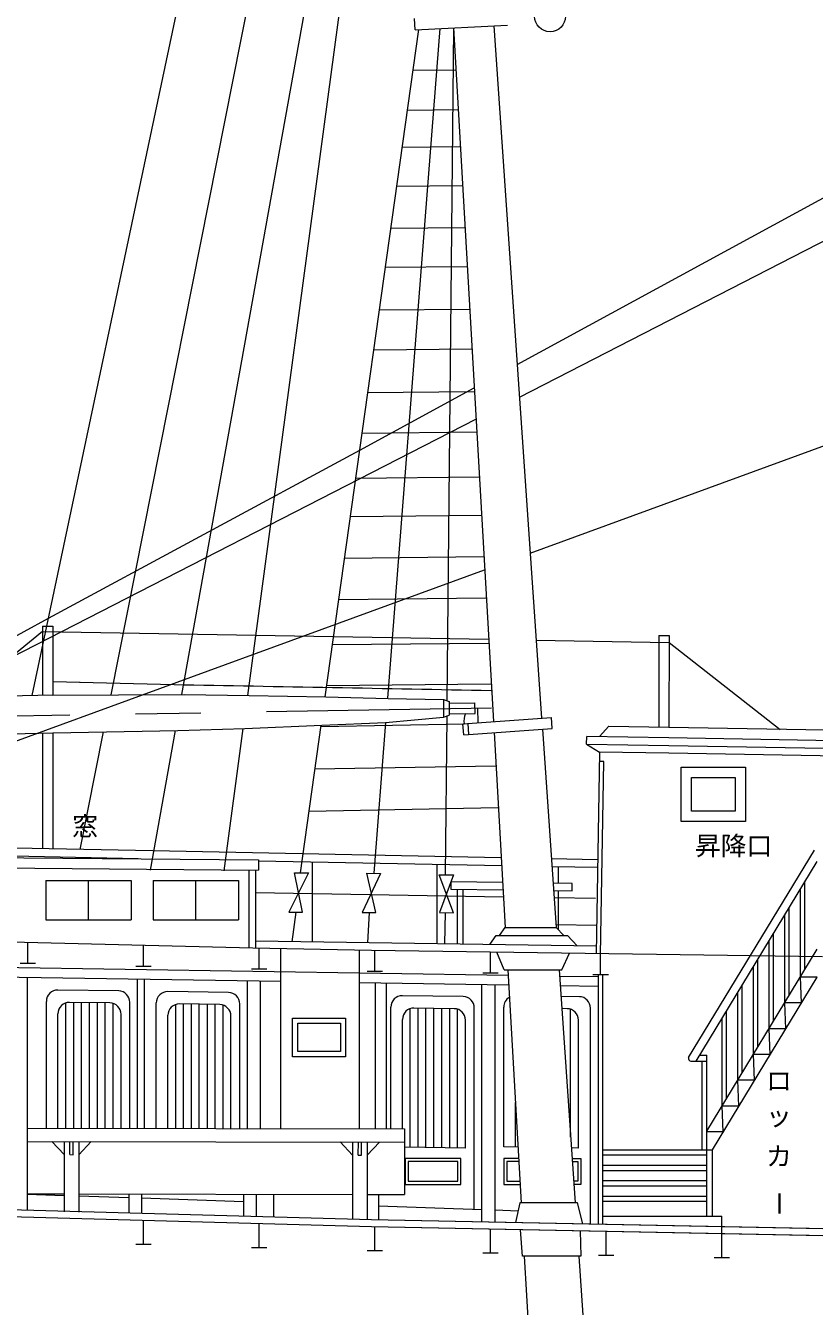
# Model space of a CAD drawing. Units: millimetres, scale not verified. Extents: x -51052 to 51048, y -29700 to 29700.
# Drawn here: x -32104 to -24456, y -15323 to -2903 of the extents above; entities that cross this region are included whole.
import ezdxf
from ezdxf.enums import TextEntityAlignment as Align

# ---------------------------------------------------------------- set-up
doc = ezdxf.new("R2010")
doc.units = ezdxf.units.MM
doc.header["$LTSCALE"] = 100
doc.linetypes.add('USER1', pattern=[50.8, 31.75, -6.35, 6.35, -6.35])
doc.layers.add('0-3_keijou', color=7, linetype='Continuous', lineweight=18)
doc.layers.add('0-6_center', color=7, linetype='USER1', lineweight=18)
doc.layers.add('0-5_text', color=7, linetype='Continuous')
doc.styles.add('ＭＳ ゴシック', font='')
doc.styles.get('ＭＳ ゴシック').set_extended_font_data('MS Gothic')

msp = doc.modelspace()

# ---------------------------------------------------------------- linework, layer by layer
at = {"layer": '0-3_keijou'}
for p, q in [((-27316.4, -6504.5), (-10414.8, 2160.6)), ((-27211.9, -8018), (-9242.7, -1448.7)), ((-32041.3, -9398.1), (-30543.7, -2314.7)), ((-29895.7, -2428.2), (-31279.4, -9392.7)), ((-30588.5, -9389.4), (-29352.9, -2514.8)), ((-29035.1, -2561.9), (-29953.9, -9399.6)), ((-28326.7, -2943.6), (-28332.1, -2833.7)), ((-29201, -9411.8), (-28293.2, -2942)), ((-28088.4, -2931.9), (-28596.5, -9426.3)), ((-28326.7, -2943.6), (-27431.8, -2899.6)), ((-27956.6, -2925.4), (-28019.3, -9450.3)), ((-27956.6, -2925.4), (-27568.6, -9651.9)), ((-27565, -2906.1), (-27101.3, -9618)), ((-28348.1, -3333.2), (-27933.2, -3334.5)), ((-28402.6, -3721.8), (-27911.4, -3716.8)), ((-28453.2, -4082.3), (-27890.9, -4076.6)), ((-28506, -4458.9), (-27869.5, -4452.4)), ((-28563.4, -4867.5), (-27846.3, -4860.2)), ((-28616.5, -5246), (-27824.8, -5238)), ((-28674.7, -5660.6), (-27801.2, -5651.8)), ((-28728.9, -6047.2), (-27779.2, -6037.6)), ((-28786.8, -6459.8), (-27755.7, -6449.4)), ((-33000.3, -9418.4), (-27737.7, -6720.5)), ((-28842.2, -6854.4), (-27733.3, -6843.1)), ((-28903.3, -7290), (-27708.5, -7277.9)), ((-28955.6, -7662.6), (-27687.3, -7649.7)), ((-29012.2, -8066.2), (-27664.4, -8052.5)), ((-35356, -10995.3), (-27653.6, -8179.4)), ((-29068.5, -8467.8), (-27641.5, -8453.3)), ((-31939.1, -8777.5), (-32720.6, -9412.5)), ((-31939.1, -8726.7), (-31939.1, -9395.9)), ((-31939.1, -8777.5), (-27614.7, -8854)), ((-25964.6, -8818.1), (-25966.1, -9707.7)), ((-29130, -8905.4), (-27616.6, -8890.1)), ((-27153.5, -8862.1), (-25866, -8884.9)), ((-25866, -8884.9), (-24787.8, -9728)), ((-31576.7, -9273.9), (-31840.5, -9266.7)), ((-30664.9, -9296.2), (-31580.3, -9273.8)), ((-29185.5, -9301), (-27594.1, -9284.9)), ((-28051.5, -9439.1), (-28051, -9439.1)), ((-28051, -9439.1), (-28051, -9610.1)), ((-28051, -9439.1), (-27996.2, -9458.5)), ((-27996.2, -9458.5), (-27996.2, -9590.6)), ((-27996.2, -9473.5), (-27747.9, -9469.3)), ((-27746.2, -9573.3), (-27747.9, -9469.3)), ((-27717.9, -9662.8), (-27720.3, -9520.9)), ((-29440.3, -11117.4), (-29239.4, -9685.3)), ((-29241.3, -9699.1), (-27853.4, -9672.6)), ((-28614.8, -9660.2), (-28729.3, -11122.9)), ((-28051, -9610.1), (-27996.2, -9590.6)), ((-28020.7, -9599.3), (-28035.5, -11137.1)), ((-27996.2, -9577.5), (-27746.2, -9573.3)), ((-27863.6, -9673.3), (-27006.6, -9611.2)), ((-27855.8, -9780.1), (-27863.6, -9673.3)), ((-27806, -9776.4), (-27813.7, -9669.7)), ((-26998.8, -9717.9), (-27006.6, -9611.2)), ((-35305.1, -9852.7), (-31840.5, -9761.1)), ((-31939.1, -9763.7), (-31939.1, -10884.3)), ((-31840.5, -9761.1), (-31840.5, -10886.2)), ((-31350.8, -9752.2), (-31577.1, -10891.3)), ((-30894.7, -11092.8), (-30651.3, -9738.7)), ((-29996.7, -9718.3), (-30182.3, -11099.9)), ((-27855.8, -9780.1), (-26998.8, -9717.9)), ((-27562.5, -9758.8), (-27453.5, -11648.9)), ((-27093.9, -9724.8), (-26961, -11648.9)), ((-26665.4, -9870.8), (-26664.1, -9795.4)), ((-26448.4, -9697.5), (-26539, -9797.6)), ((-26665.4, -9870.8), (-26538.4, -9948.2)), ((-26570.4, -11902.9), (-26536.8, -9948.2)), ((-26497, -10040.5), (-26538.4, -10039.8)), ((-26529.2, -11915.9), (-26497, -10040.5)), ((-29298.9, -10109.8), (-27548.7, -10081.4)), ((-29356.4, -10519.5), (-27525.8, -10483.7)), ((-30871.6, -10904.9), (-35893.9, -10808.2)), ((-31014.2, -10981.4), (-35842.7, -10887.1)), ((-27492.5, -10972.9), (-30871.6, -10904.9)), ((-25677.8, -12910.3), (-24456.5, -10898.9)), ((-27488, -11050.2), (-29847.3, -11004.2)), ((-29325, -11014), (-29325, -11789.4)), ((-28115.5, -11038.3), (-28115.5, -11806.6)), ((-26554.7, -10991.7), (-27007, -10982.6)), ((-25603.5, -12943.9), (-24429.1, -11009.9)), ((-34400.4, -11054), (-29847.3, -11091.1)), ((-29938.9, -11090.7), (-29938.9, -11848.1)), ((-29875.5, -11090.7), (-29875.5, -11848.1)), ((-26556.1, -11068.4), (-27001.7, -11059.7)), ((-26939.3, -11060.9), (-26939.3, -11219.7)), ((-31909.1, -11194.1), (-31080.9, -11194.1)), ((-31909.1, -11194.1), (-31909.1, -11574)), ((-31497.7, -11194.1), (-31497.7, -11574)), ((-31080.9, -11194.1), (-31080.9, -11574)), ((-30868.6, -11194.1), (-30040.4, -11194.1)), ((-30868.6, -11194.1), (-30868.6, -11574)), ((-30457.2, -11194.1), (-30457.2, -11574)), ((-30040.4, -11194.1), (-30040.4, -11574)), ((-27478.6, -11213.2), (-27981, -11207.2)), ((-27918.1, -11809.4), (-27918.1, -11279.1)), ((-27863.1, -11810.2), (-27863.1, -11279.7)), ((-26804.2, -11221.3), (-26990.7, -11219.1)), ((-26939.3, -11290.8), (-26939.3, -11671.5)), ((-24592.6, -12130.1), (-24592.6, -11279.2)), ((-24548.9, -12058.1), (-24548.9, -11207.2)), ((-29875.5, -11308.5), (-27470.7, -11349.8)), ((-26981.1, -11358.2), (-26578.4, -11365.2)), ((-29485.8, -11501), (-29522.5, -11786.2)), ((-28774.6, -11504.2), (-28790.1, -11796.8)), ((-28037.8, -11504.5), (-28043.9, -11807.6)), ((-24744.4, -12380.1), (-24744.4, -11529.2)), ((-24700.7, -12308.1), (-24700.7, -11457.2)), ((-31909.1, -11574), (-31080.9, -11574)), ((-30868.6, -11574), (-30040.4, -11574)), ((-27509.4, -11727.5), (-27453.5, -11648.9)), ((-27453.5, -11648.9), (-26961, -11648.9)), ((-26963.1, -11618.8), (-26565.6, -11625.6)), ((-26885.8, -11727.5), (-26961.1, -11648.7)), ((-29899.6, -11848.1), (-36860.3, -11679.6)), ((-32083.5, -11995.2), (-32083.5, -11795.2)), ((-26569.1, -11829), (-29875.5, -11781)), ((-26756.6, -11826.2), (-26851, -11727.5)), ((-24896.2, -12630.1), (-24896.2, -11779.2)), ((-24852.5, -12558.1), (-24852.5, -11707.2)), ((-30961.9, -12022.4), (-30961.9, -11822.4)), ((-28750.4, -11871.3), (-29899.6, -11848.1)), ((-29840.2, -12049.3), (-29840.2, -11849.3)), ((-29629.3, -13599.9), (-29629.3, -11852.2)), ((-28868.5, -13601.4), (-28868.5, -11867.6)), ((-24377.2, -11934.7), (-28750.4, -11871.3)), ((-28718.5, -12071.7), (-28718.5, -11871.7)), ((-27596.9, -12088), (-27596.9, -11888)), ((-27464.6, -12060.5), (-27535.6, -11888.9)), ((-26905.2, -12060.5), (-26830.7, -11899.1)), ((-26529.2, -12103.3), (-26529.2, -11916.1)), ((-25499.1, -13623), (-24428.6, -11860)), ((-27426.6, -12114.4), (-38237.1, -11943.7)), ((-32158.5, -11995.2), (-32008.5, -11995.2)), ((-31036.9, -12022.4), (-30886.9, -12022.4)), ((-25048, -12880.1), (-25048, -12029.2)), ((-25004.3, -12808.1), (-25004.3, -11957.2)), ((-29629.3, -12172.3), (-35633.5, -12077.5)), ((-32088.7, -12133.4), (-32088.7, -14390.1)), ((-31019.5, -13598.9), (-31019.5, -12150.3)), ((-30951.3, -13597.5), (-30951.3, -12151.4)), ((-29954, -13599.3), (-29954, -12167.1)), ((-29915.2, -12049.3), (-29765.2, -12049.3)), ((-29915.2, -12049.3), (-29765.2, -12049.3)), ((-29825.4, -13599.5), (-29825.4, -12169.2)), ((-28793.5, -12071.7), (-28643.5, -12071.7)), ((-27671.9, -12088), (-27521.9, -12088)), ((-27464.6, -12060.5), (-26905.2, -12060.5)), ((-27429.8, -12060.5), (-27299.5, -14318.8)), ((-26932.5, -12060.5), (-26776.5, -14318.8)), ((-26549.2, -12128.3), (-26928.3, -12122.3)), ((-26604.2, -12103.3), (-26454.2, -12103.3)), ((-26549.2, -14526.6), (-26549.2, -12103.3)), ((-26509.2, -14527.4), (-26509.2, -12103.3)), ((-24580.4, -12380.1), (-24592.6, -12130.1)), ((-31201.8, -12264.2), (-31791, -12254.9)), ((-30136.2, -12280), (-30725.5, -12270.7)), ((-27421.3, -12207.1), (-28868.5, -12184.3)), ((-28710.8, -13602.1), (-28710.8, -12186.8)), ((-28605.8, -13602.1), (-28605.8, -12188.4)), ((-27679.6, -14503.9), (-27679.6, -12203)), ((-27551, -14506.5), (-27551, -12205.1)), ((-26549.2, -12220.9), (-26921.9, -12215)), ((-25199.8, -13130.1), (-25199.8, -12279.2)), ((-25156.1, -13058.1), (-25156.1, -12207.2)), ((-31287.5, -12380.7), (-31678.5, -12374.5)), ((-31486.2, -13598), (-31486.2, -12377.6)), ((-31407.3, -13598.2), (-31407.3, -12378.8)), ((-31331.3, -13598.3), (-31331.3, -12380)), ((-31255.3, -13598.5), (-31255.3, -12386.1)), ((-31093.5, -13598.7), (-31093.5, -12374.2)), ((-30837.2, -13597.7), (-30837.2, -12380.7)), ((-30648.7, -13598), (-30648.7, -12395.7)), ((-30222, -12396.5), (-30612.9, -12390.3)), ((-30572.7, -13598.2), (-30572.7, -12391)), ((-30496.7, -13598.3), (-30496.7, -12392.2)), ((-30420.7, -13598.4), (-30420.7, -12393.4)), ((-30341.7, -13598.6), (-30341.7, -12394.6)), ((-30265.7, -13598.7), (-30265.7, -12395.8)), ((-30189.7, -13598.9), (-30189.7, -12401.9)), ((-30028, -13599.2), (-30028, -12390)), ((-28562.8, -13601.9), (-28562.8, -12419.9)), ((-27861.9, -12319.3), (-28451.1, -12310)), ((-27468.1, -13776.3), (-27468.1, -12419.9)), ((-26735.3, -12319.8), (-26914.8, -12316.9)), ((-24580.4, -12380.1), (-24744.4, -12380.1)), ((-24732.2, -12630.1), (-24744.4, -12380.1)), ((-31790.2, -13597.5), (-31790.2, -12484.5)), ((-31179.3, -13598.6), (-31179.3, -12490.7)), ((-30724.7, -13597.9), (-30724.7, -12500.3)), ((-30113.7, -13599), (-30113.7, -12506.5)), ((-28450.3, -13602.1), (-28450.3, -12539.6)), ((-28374.3, -13778.1), (-28374.3, -12435)), ((-27947.6, -12435.8), (-28338.6, -12429.6)), ((-28298.3, -13778.1), (-28298.3, -12430.2)), ((-28222.3, -13778.1), (-28222.3, -12431.4)), ((-28146.3, -13778.1), (-28146.3, -12432.6)), ((-28067.3, -13784.1), (-28067.3, -12433.9)), ((-27991.3, -13785.3), (-27991.3, -12435.1)), ((-27915.3, -13786.5), (-27915.3, -12441.2)), ((-27753.6, -14380.4), (-27753.6, -12429.2)), ((-26852.9, -12435.8), (-26906.7, -12434.9)), ((-26820.6, -13683.5), (-26820.6, -12441.2)), ((-26627, -14524.9), (-26627, -12429.7)), ((-25351.6, -13380.1), (-25351.6, -12529.2)), ((-25307.9, -13308.1), (-25307.9, -12457.2)), ((-27839.3, -13787.7), (-27839.3, -12545.8)), ((-26744.6, -13787.7), (-26744.6, -12545.8)), ((-24732.2, -12630.1), (-24896.2, -12630.1)), ((-24884, -12880.1), (-24896.2, -12630.1)), ((-25569.3, -12887.7), (-25499.1, -12887.7)), ((-25499.1, -14447.1), (-25499.1, -12887.7)), ((-24884, -12880.1), (-25048, -12880.1)), ((-25035.8, -13130.1), (-25048, -12880.1)), ((-25653, -12943.9), (-25499.1, -12943.9)), ((-25542.9, -13803.7), (-25542.9, -12943.9)), ((-25035.8, -13130.1), (-25199.8, -13130.1)), ((-25187.6, -13380.1), (-25199.8, -13130.1)), ((-27355.6, -13778.1), (-27355.6, -13347.1)), ((-25187.6, -13380.1), (-25351.6, -13380.1)), ((-25339.4, -13630.1), (-25351.6, -13380.1)), ((-32088.7, -13595.5), (-28431.1, -13602.2)), ((-28431.1, -13602.2), (-28431.1, -14238)), ((-28431.1, -13602.2), (-28431.1, -14238)), ((-25339.4, -13630.1), (-25503.4, -13630.1)), ((-32088.7, -13722.6), (-28431.1, -13729.2)), ((-31730.5, -13851.4), (-31850.9, -13724.4)), ((-31730.5, -13724.6), (-31730.5, -14404.4)), ((-31674.4, -13851.5), (-31674.2, -13724.7)), ((-31644.4, -13851.6), (-31644.2, -13724.8)), ((-31588.4, -13724.9), (-31588.4, -14408.3)), ((-31588.4, -13851.7), (-31467.5, -13725.1)), ((-28934.5, -13855.1), (-29054.9, -13728.1)), ((-28934.5, -13728.3), (-28934.5, -14477.3)), ((-28878.4, -13855.2), (-28878.2, -13728.4)), ((-28848.4, -13855.2), (-28848.2, -13728.4)), ((-28792.4, -13728.5), (-28792.4, -14481.2)), ((-28792.4, -13855.3), (-28671.5, -13728.8)), ((-27839.3, -13787.7), (-28431.1, -13778.4)), ((-27330.7, -13778.5), (-27468.1, -13776.3)), ((-31674.4, -13851.5), (-31644.4, -13851.6)), ((-28878.4, -13855.2), (-28848.4, -13855.2)), ((-26744.6, -13787.7), (-26813.3, -13786.6)), ((-26509.2, -13803.7), (-25444.8, -13803.7)), ((-26509.2, -13853.7), (-25499.1, -13853.7)), ((-25444.8, -14447.1), (-25444.8, -13803.7)), ((-26509.2, -13953.7), (-25499.1, -13953.7)), ((-26509.2, -14003.7), (-25499.1, -14003.7)), ((-26509.2, -14103.7), (-25499.1, -14103.7)), ((-26509.2, -14153.7), (-25499.1, -14153.7)), ((-32088.7, -14231.3), (-31730.5, -14232)), ((-32088.7, -14234.5), (-31730.5, -14246.6)), ((-31588.4, -14232.2), (-28934.5, -14237.1)), ((-31588.4, -14251.4), (-31102.5, -14267.7)), ((-31102.5, -14233.1), (-31102.5, -14418.2)), ((-30980.4, -14233.3), (-30980.4, -14421.5)), ((-30980.4, -14271.8), (-29992.1, -14305.1)), ((-29992.1, -14235.1), (-29992.1, -14448.5)), ((-29870, -14235.4), (-29870, -14451.8)), ((-29699.6, -14235.7), (-29699.6, -14456.4)), ((-28792.4, -14237.3), (-28431.1, -14238)), ((-28792.4, -14237.3), (-28431.1, -14238)), ((-28681.3, -14237.5), (-28681.3, -14483.7)), ((-28681.3, -14237.5), (-28681.3, -14483.7)), ((-26509.2, -14253.7), (-25499.1, -14253.7)), ((-28750.4, -14550.3), (-35723, -14360)), ((-28750.4, -14482.3), (-35721.1, -14292.1)), ((-28681.3, -14349.2), (-27679.6, -14382.9)), ((-27551, -14387.2), (-27328.9, -14394.7)), ((-26509.2, -14303.7), (-25499.1, -14303.7)), ((-30961.9, -14720), (-30961.9, -14490)), ((-29840.2, -14750.6), (-29840.2, -14520.6)), ((-22589.5, -14606.4), (-28750.4, -14482.3)), ((-26509.2, -14447.1), (-25353.5, -14447.1)), ((-25353.5, -14618.7), (-25353.5, -14447.1)), ((-22589.5, -14674.3), (-28750.4, -14550.3)), ((-28718.5, -14780.9), (-28718.5, -14550.9)), ((-27596.9, -14803.5), (-27596.9, -14573.5)), ((-26475.2, -14826.1), (-26475.2, -14596.1)), ((-25353.5, -14848.7), (-25353.5, -14618.7)), ((-31036.9, -14720), (-30886.9, -14720)), ((-29915.2, -14750.6), (-29765.2, -14750.6)), ((-28793.5, -14780.9), (-28643.5, -14780.9)), ((-27671.9, -14803.5), (-27521.9, -14803.5)), ((-27269.7, -14835.7), (-27052.8, -18597.8)), ((-26740.8, -14835.7), (-26481, -18595.6)), ((-26550.2, -14826.1), (-26400.2, -14826.1)), ((-25428.5, -14848.7), (-25278.5, -14848.7))]:
    msp.add_line(p, q, dxfattribs=at)
for points in [[(-27338.2, -6189.6), (-22579.9, -3598.4), (-15280.2, 366.9), (-9859.6, 3344.1)], [(-33301, -9425), (-31882.6, -8647.4), (-28864.1, -7020.7), (-27755.2, -6416.8)], [(-31939.1, -8726.7), (-31840.5, -8726.7), (-31840.5, -9393.8)], [(-25964.6, -8818.1), (-25866, -8818.1), (-25867.5, -9709.4)], [(-38095.7, -9558.7), (-34537.7, -9452.9), (-33160.7, -9421.9), (-31840.5, -9393.8)], [(-31840.5, -9395.4), (-30567.4, -9389.3), (-29937.2, -9399.9), (-29193.8, -9411.9), (-28589.4, -9426.5), (-28051.5, -9439.1)], [(-31840.5, -9761.8), (-30627.1, -9738.2), (-29979.4, -9717.8), (-29231.5, -9685)], [(-29231.5, -9685), (-28616, -9660.3), (-28051, -9610.1)], [(-22480.3, -9869.3), (-25867.5, -9811), (-26664.2, -9797.3)], [(-22640, -9764.9), (-25867.5, -9709.4), (-26450.1, -9699.4)], [(-22481.6, -9944.6), (-25867.5, -9886.4), (-26662.2, -9872.8)], [(-22566.9, -10016.5), (-25867.5, -9959.7), (-26538.4, -9948.2)], [(-34400.4, -10953.8), (-29847.3, -10990.9), (-29847.3, -11091.1)], [(-27981, -11207.2), (-27981.9, -11278.3), (-27474.5, -11284.4)], [(-26985.8, -11290.3), (-26805.1, -11292.4), (-26804.2, -11221.3)], [(-27601.8, -11814), (-27540.3, -11727.5), (-26851, -11727.5)], [(-25444.8, -13803.7), (-24428.6, -12130.1), (-24592.6, -12130.1)], [(-31902.8, -13597.3), (-31902.8, -12899.9), (-31902.8, -12364.9)], [(-31714.2, -13597.6), (-31714.2, -12899.9), (-31714.2, -12379.9)], [(-31638.2, -13597.8), (-31638.2, -12899.9), (-31638.2, -12375.2)], [(-31562.2, -13597.9), (-31562.2, -12899.9), (-31562.2, -12376.4)], [(-27324.3, -13888.5), (-27468.1, -13888.5), (-27468.1, -14139.8), (-27309.8, -14139.8)], [(-26806.3, -13888.5), (-26720.7, -13888.5), (-26720.7, -14139.8), (-26788.9, -14139.8)], [(-27322.6, -13918.5), (-27438.1, -13918.5), (-27438.1, -14109.8), (-27311.6, -14109.8)], [(-26804.2, -13918.5), (-26750.7, -13918.5), (-26750.7, -14109.8), (-26791, -14109.8)], [(-26700.1, -14523.6), (-26752.9, -14318.8), (-27312.6, -14318.8), (-27353.9, -14510.4)], [(-20824.3, -14629.8), (-22589.5, -14606.4), (-28750.4, -14482.3)], [(-20824.3, -14697.7), (-22589.5, -14674.3), (-28750.4, -14550.3)], [(-26727, -14591), (-26722.1, -14835.7), (-27286, -14835.7), (-27304.6, -14579.4)]]:
    msp.add_lwpolyline(points, dxfattribs=at)
for points in [[(-25746.9, -10094), (-25124.6, -10094), (-25124.6, -10620.8), (-25746.9, -10620.8)], [(-25646.9, -10194), (-25224.6, -10194), (-25224.6, -10520.8), (-25646.9, -10520.8)], [(-29497.9, -11117.7), (-29362.3, -11117), (-29551.5, -11501), (-29420.1, -11501)], [(-28794.5, -11120.6), (-28664.1, -11125.2), (-28840.9, -11504.2), (-28708.3, -11504.2)], [(-28094.7, -11137.1), (-27954.7, -11137.1), (-28092.6, -11504), (-27954.7, -11505.1)], [(-29515.5, -12528), (-29001.3, -12528), (-29001.3, -12901.3), (-29515.5, -12901.3)], [(-29465.5, -12578), (-29051.3, -12578), (-29051.3, -12851.3), (-29465.5, -12851.3)], [(-27884.5, -13888.5), (-28423.7, -13888.5), (-28423.7, -14139.8), (-27884.5, -14139.8)], [(-27914.5, -13918.5), (-28393.7, -13918.5), (-28393.7, -14109.8), (-27914.5, -14109.8)]]:
    msp.add_lwpolyline(points, close=True, dxfattribs=at)
msp.add_circle((-27019.2, -2812.5), 150, dxfattribs=at)
for centre, radius, start, end in [((-57011.2, -1511420.4), 1502355.2, 88.87789, 88.99517), ((-27692.1, -9647.9), 163.3, 153.43241, 188.70614), ((-31792.8, -12364.9), 110, 89.09539, 180), ((-31203.5, -12374.2), 110, 0, 89.09539), ((-30727.2, -12380.7), 110, 89.09539, 180), ((-30138, -12390), 110, 0, 89.09539), ((-31680.2, -12484.5), 110, 89.09539, 180), ((-31289.3, -12490.7), 110, 0, 89.09539), ((-30614.7, -12500.3), 110, 89.09539, 180), ((-30223.7, -12506.5), 110, 0, 89.09539), ((-28452.8, -12419.9), 110, 89.09539, 180), ((-27863.6, -12429.2), 110, 0, 89.09539), ((-27358.1, -12419.9), 110, 120.82608, 180), ((-26737, -12429.7), 110, 0, 89.09539), ((-28340.3, -12539.6), 110, 89.09539, 180), ((-27949.3, -12545.8), 110, 0, 89.09539), ((-26854.6, -12545.8), 110, 0, 89.09539), ((-25650, -12915.8), 28.3, 168.69043, 264.0775)]:
    msp.add_arc(centre, radius, start, end, dxfattribs=at)
at = {"layer": '0-6_center'}
msp.add_line((-39928.7, -9724.8), (-27587.4, -9518.7), dxfattribs=at)

# ---------------------------------------------------------------- texts
at = {"layer": '0-5_text', "style": 'ＭＳ ゴシック'}
for s, p in [('天\u3000\u3000\u3000\u3000窓', (-32903.2, -10812.7)), ('昇降口', (-25614.7, -11003)), ('ロ', (-24925.2, -13281.5)), ('ッ', (-24925.2, -13623.8)), ('カ', (-24925.2, -14014.1))]:
    msp.add_text(s, height=183.3, dxfattribs=at).set_placement(p, align=Align.BOTTOM_LEFT)
msp.add_text('ー', height=183.3, rotation=90, dxfattribs=at).set_placement((-24643.4, -14450.7), align=Align.BOTTOM_LEFT)

doc.saveas('drawing.dxf')
